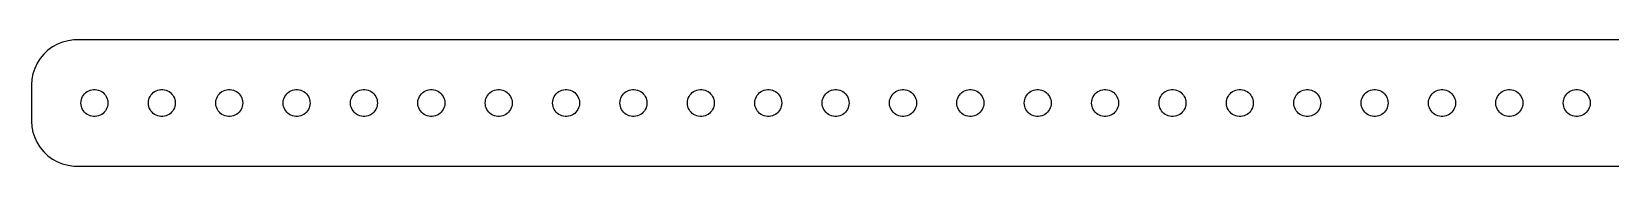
# Model space of a CAD drawing. Header units: metres. Extents: x -180 to 180, y 17 to 31.
# Drawn here: x -179.5 to -3.8, y 17 to 31 of the extents above; entities that cross this region are included whole.
import ezdxf

# ---------------------------------------------------------------- set-up
doc = ezdxf.new("R2010")
doc.units = ezdxf.units.M

msp = doc.modelspace()

# ---------------------------------------------------------------- linework, layer by layer
for p, q in [((-177.179, 30.2216), (-177.687, 29.8526)), ((-176.629, 30.5241), (-177.179, 30.2216)), ((-176.045, 30.7553), (-176.629, 30.5241)), ((-175.437, 30.9114), (-176.045, 30.7553)), ((-174.814, 30.9901), (-175.437, 30.9114)), ((174.814, 30.9901), (-174.814, 30.9901)), ((-178.882, 28.4088), (-179.149, 27.8406)), ((-178.545, 28.9389), (-178.882, 28.4088)), ((-178.145, 29.4227), (-178.545, 28.9389)), ((-177.687, 29.8526), (-178.145, 29.4227)), ((-179.461, 26.6267), (-179.5, 26)), ((-179.343, 27.2434), (-179.461, 26.6267)), ((-179.149, 27.8406), (-179.343, 27.2434)), ((-179.5, 26), (-179.5, 22)), ((-173.895, 24.5522), (-173.814, 24.7226)), ((-173.814, 24.7226), (-173.714, 24.8817)), ((-173.714, 24.8817), (-173.593, 25.0268)), ((-173.593, 25.0268), (-173.456, 25.1558)), ((-173.456, 25.1558), (-173.304, 25.2665)), ((-173.304, 25.2665), (-173.139, 25.3572)), ((-173.139, 25.3572), (-172.964, 25.4266)), ((-172.964, 25.4266), (-172.781, 25.4734)), ((-172.781, 25.4734), (-172.594, 25.497)), ((-172.594, 25.497), (-172.406, 25.497)), ((-172.406, 25.497), (-172.219, 25.4734)), ((-172.219, 25.4734), (-172.036, 25.4266)), ((-172.036, 25.4266), (-171.861, 25.3572)), ((-171.861, 25.3572), (-171.696, 25.2665)), ((-171.696, 25.2665), (-171.544, 25.1558)), ((-171.544, 25.1558), (-171.407, 25.0268)), ((-171.407, 25.0268), (-171.286, 24.8817)), ((-171.286, 24.8817), (-171.186, 24.7226)), ((-171.186, 24.7226), (-171.105, 24.5522)), ((-166.395, 24.5522), (-166.314, 24.7226)), ((-166.314, 24.7226), (-166.214, 24.8817)), ((-166.214, 24.8817), (-166.093, 25.0268)), ((-166.093, 25.0268), (-165.956, 25.1558)), ((-165.956, 25.1558), (-165.804, 25.2665)), ((-165.804, 25.2665), (-165.639, 25.3572)), ((-165.639, 25.3572), (-165.464, 25.4266)), ((-165.464, 25.4266), (-165.281, 25.4734)), ((-165.281, 25.4734), (-165.094, 25.497)), ((-165.094, 25.497), (-164.906, 25.497)), ((-164.906, 25.497), (-164.719, 25.4734)), ((-164.719, 25.4734), (-164.536, 25.4266)), ((-164.536, 25.4266), (-164.361, 25.3572)), ((-164.361, 25.3572), (-164.196, 25.2665)), ((-164.196, 25.2665), (-164.044, 25.1558)), ((-164.044, 25.1558), (-163.907, 25.0268)), ((-163.907, 25.0268), (-163.786, 24.8817)), ((-163.786, 24.8817), (-163.686, 24.7226)), ((-163.686, 24.7226), (-163.605, 24.5522)), ((-158.895, 24.5522), (-158.814, 24.7226)), ((-158.814, 24.7226), (-158.714, 24.8817)), ((-158.714, 24.8817), (-158.593, 25.0268)), ((-158.593, 25.0268), (-158.456, 25.1558)), ((-158.456, 25.1558), (-158.304, 25.2665)), ((-158.304, 25.2665), (-158.139, 25.3572)), ((-158.139, 25.3572), (-157.964, 25.4266)), ((-157.964, 25.4266), (-157.781, 25.4734)), ((-157.781, 25.4734), (-157.594, 25.497)), ((-157.594, 25.497), (-157.406, 25.497)), ((-157.406, 25.497), (-157.219, 25.4734)), ((-157.219, 25.4734), (-157.036, 25.4266)), ((-157.036, 25.4266), (-156.861, 25.3572)), ((-156.861, 25.3572), (-156.696, 25.2665)), ((-156.696, 25.2665), (-156.544, 25.1558)), ((-156.544, 25.1558), (-156.407, 25.0268)), ((-156.407, 25.0268), (-156.286, 24.8817)), ((-156.286, 24.8817), (-156.186, 24.7226)), ((-156.186, 24.7226), (-156.105, 24.5522)), ((-151.395, 24.5522), (-151.314, 24.7226)), ((-151.314, 24.7226), (-151.214, 24.8817)), ((-151.214, 24.8817), (-151.093, 25.0268)), ((-151.093, 25.0268), (-150.956, 25.1558)), ((-150.956, 25.1558), (-150.804, 25.2665)), ((-150.804, 25.2665), (-150.639, 25.3572)), ((-150.639, 25.3572), (-150.464, 25.4266)), ((-150.464, 25.4266), (-150.281, 25.4734)), ((-150.281, 25.4734), (-150.094, 25.497)), ((-150.094, 25.497), (-149.906, 25.497)), ((-149.906, 25.497), (-149.719, 25.4734)), ((-149.719, 25.4734), (-149.536, 25.4266)), ((-149.536, 25.4266), (-149.361, 25.3572)), ((-149.361, 25.3572), (-149.196, 25.2665)), ((-149.196, 25.2665), (-149.044, 25.1558)), ((-149.044, 25.1558), (-148.907, 25.0268)), ((-148.907, 25.0268), (-148.786, 24.8817)), ((-148.786, 24.8817), (-148.686, 24.7226)), ((-148.686, 24.7226), (-148.605, 24.5522)), ((-143.895, 24.5522), (-143.814, 24.7226)), ((-143.814, 24.7226), (-143.714, 24.8817)), ((-143.714, 24.8817), (-143.593, 25.0268)), ((-143.593, 25.0268), (-143.456, 25.1558)), ((-143.456, 25.1558), (-143.304, 25.2665)), ((-143.304, 25.2665), (-143.139, 25.3572)), ((-143.139, 25.3572), (-142.964, 25.4266)), ((-142.964, 25.4266), (-142.781, 25.4734)), ((-142.781, 25.4734), (-142.594, 25.497)), ((-142.594, 25.497), (-142.406, 25.497)), ((-142.406, 25.497), (-142.219, 25.4734)), ((-142.219, 25.4734), (-142.036, 25.4266)), ((-142.036, 25.4266), (-141.861, 25.3572)), ((-141.861, 25.3572), (-141.696, 25.2665)), ((-141.696, 25.2665), (-141.544, 25.1558)), ((-141.544, 25.1558), (-141.407, 25.0268)), ((-141.407, 25.0268), (-141.286, 24.8817)), ((-141.286, 24.8817), (-141.186, 24.7226)), ((-141.186, 24.7226), (-141.105, 24.5522)), ((-136.395, 24.5522), (-136.314, 24.7226)), ((-136.314, 24.7226), (-136.214, 24.8817)), ((-136.214, 24.8817), (-136.093, 25.0268)), ((-136.093, 25.0268), (-135.956, 25.1558)), ((-135.956, 25.1558), (-135.804, 25.2665)), ((-135.804, 25.2665), (-135.639, 25.3572)), ((-135.639, 25.3572), (-135.464, 25.4266)), ((-135.464, 25.4266), (-135.281, 25.4734)), ((-135.281, 25.4734), (-135.094, 25.497)), ((-135.094, 25.497), (-134.906, 25.497)), ((-134.906, 25.497), (-134.719, 25.4734)), ((-134.719, 25.4734), (-134.536, 25.4266)), ((-134.536, 25.4266), (-134.361, 25.3572)), ((-134.361, 25.3572), (-134.196, 25.2665)), ((-134.196, 25.2665), (-134.044, 25.1558)), ((-134.044, 25.1558), (-133.907, 25.0268)), ((-133.907, 25.0268), (-133.786, 24.8817)), ((-133.786, 24.8817), (-133.686, 24.7226)), ((-133.686, 24.7226), (-133.605, 24.5522)), ((-128.895, 24.5522), (-128.814, 24.7226)), ((-128.814, 24.7226), (-128.714, 24.8817)), ((-128.714, 24.8817), (-128.593, 25.0268)), ((-128.593, 25.0268), (-128.456, 25.1558)), ((-128.456, 25.1558), (-128.304, 25.2665)), ((-128.304, 25.2665), (-128.139, 25.3572)), ((-128.139, 25.3572), (-127.964, 25.4266)), ((-127.964, 25.4266), (-127.781, 25.4734)), ((-127.781, 25.4734), (-127.594, 25.497)), ((-127.594, 25.497), (-127.406, 25.497)), ((-127.406, 25.497), (-127.219, 25.4734)), ((-127.219, 25.4734), (-127.036, 25.4266)), ((-127.036, 25.4266), (-126.861, 25.3572)), ((-126.861, 25.3572), (-126.696, 25.2665)), ((-126.696, 25.2665), (-126.544, 25.1558)), ((-126.544, 25.1558), (-126.407, 25.0268)), ((-126.407, 25.0268), (-126.286, 24.8817)), ((-126.286, 24.8817), (-126.186, 24.7226)), ((-126.186, 24.7226), (-126.105, 24.5522)), ((-121.395, 24.5522), (-121.314, 24.7226)), ((-121.314, 24.7226), (-121.214, 24.8817)), ((-121.214, 24.8817), (-121.093, 25.0268)), ((-121.093, 25.0268), (-120.956, 25.1558)), ((-120.956, 25.1558), (-120.804, 25.2665)), ((-120.804, 25.2665), (-120.639, 25.3572)), ((-120.639, 25.3572), (-120.464, 25.4266)), ((-120.464, 25.4266), (-120.281, 25.4734)), ((-120.281, 25.4734), (-120.094, 25.497)), ((-120.094, 25.497), (-119.906, 25.497)), ((-119.906, 25.497), (-119.719, 25.4734)), ((-119.719, 25.4734), (-119.536, 25.4266)), ((-119.536, 25.4266), (-119.361, 25.3572)), ((-119.361, 25.3572), (-119.196, 25.2665)), ((-119.196, 25.2665), (-119.044, 25.1558)), ((-119.044, 25.1558), (-118.907, 25.0268)), ((-118.907, 25.0268), (-118.786, 24.8817)), ((-118.786, 24.8817), (-118.686, 24.7226)), ((-118.686, 24.7226), (-118.605, 24.5522)), ((-113.895, 24.5522), (-113.814, 24.7226)), ((-113.814, 24.7226), (-113.714, 24.8817)), ((-113.714, 24.8817), (-113.593, 25.0268)), ((-113.593, 25.0268), (-113.456, 25.1558)), ((-113.456, 25.1558), (-113.304, 25.2665)), ((-113.304, 25.2665), (-113.139, 25.3572)), ((-113.139, 25.3572), (-112.964, 25.4266)), ((-112.964, 25.4266), (-112.781, 25.4734)), ((-112.781, 25.4734), (-112.594, 25.497)), ((-112.594, 25.497), (-112.406, 25.497)), ((-112.406, 25.497), (-112.219, 25.4734)), ((-112.219, 25.4734), (-112.036, 25.4266)), ((-112.036, 25.4266), (-111.861, 25.3572)), ((-111.861, 25.3572), (-111.696, 25.2665)), ((-111.696, 25.2665), (-111.544, 25.1558)), ((-111.544, 25.1558), (-111.407, 25.0268)), ((-111.407, 25.0268), (-111.286, 24.8817)), ((-111.286, 24.8817), (-111.186, 24.7226)), ((-111.186, 24.7226), (-111.105, 24.5522)), ((-106.395, 24.5522), (-106.314, 24.7226)), ((-106.314, 24.7226), (-106.214, 24.8817)), ((-106.214, 24.8817), (-106.093, 25.0268)), ((-106.093, 25.0268), (-105.956, 25.1558)), ((-105.956, 25.1558), (-105.804, 25.2665)), ((-105.804, 25.2665), (-105.639, 25.3572)), ((-105.639, 25.3572), (-105.464, 25.4266)), ((-105.464, 25.4266), (-105.281, 25.4734)), ((-105.281, 25.4734), (-105.094, 25.497)), ((-105.094, 25.497), (-104.906, 25.497)), ((-104.906, 25.497), (-104.719, 25.4734)), ((-104.719, 25.4734), (-104.536, 25.4266)), ((-104.536, 25.4266), (-104.361, 25.3572)), ((-104.361, 25.3572), (-104.196, 25.2665)), ((-104.196, 25.2665), (-104.044, 25.1558)), ((-104.044, 25.1558), (-103.907, 25.0268)), ((-103.907, 25.0268), (-103.786, 24.8817)), ((-103.786, 24.8817), (-103.686, 24.7226)), ((-103.686, 24.7226), (-103.605, 24.5522)), ((-98.8947, 24.5522), (-98.8145, 24.7226)), ((-98.8145, 24.7226), (-98.7135, 24.8817)), ((-98.7135, 24.8817), (-98.5934, 25.0268)), ((-98.5934, 25.0268), (-98.4561, 25.1558)), ((-98.4561, 25.1558), (-98.3037, 25.2665)), ((-98.3037, 25.2665), (-98.1387, 25.3572)), ((-98.1387, 25.3572), (-97.9635, 25.4266)), ((-97.9635, 25.4266), (-97.7811, 25.4734)), ((-97.7811, 25.4734), (-97.5942, 25.497)), ((-97.5942, 25.497), (-97.4058, 25.497)), ((-97.4058, 25.497), (-97.2189, 25.4734)), ((-97.2189, 25.4734), (-97.0365, 25.4266)), ((-97.0365, 25.4266), (-96.8613, 25.3572)), ((-96.8613, 25.3572), (-96.6963, 25.2665)), ((-96.6963, 25.2665), (-96.5439, 25.1558)), ((-96.5439, 25.1558), (-96.4065, 25.0268)), ((-96.4065, 25.0268), (-96.2865, 24.8817)), ((-96.2865, 24.8817), (-96.1855, 24.7226)), ((-96.1855, 24.7226), (-96.1053, 24.5522)), ((-91.3947, 24.5522), (-91.3145, 24.7226)), ((-91.3145, 24.7226), (-91.2135, 24.8817)), ((-91.2135, 24.8817), (-91.0934, 25.0268)), ((-91.0934, 25.0268), (-90.9561, 25.1558)), ((-90.9561, 25.1558), (-90.8037, 25.2665)), ((-90.8037, 25.2665), (-90.6387, 25.3572)), ((-90.6387, 25.3572), (-90.4635, 25.4266)), ((-90.4635, 25.4266), (-90.2811, 25.4734)), ((-90.2811, 25.4734), (-90.0942, 25.497)), ((-90.0942, 25.497), (-89.9058, 25.497)), ((-89.9058, 25.497), (-89.7189, 25.4734)), ((-89.7189, 25.4734), (-89.5365, 25.4266)), ((-89.5365, 25.4266), (-89.3613, 25.3572)), ((-89.3613, 25.3572), (-89.1963, 25.2665)), ((-89.1963, 25.2665), (-89.0439, 25.1558)), ((-89.0439, 25.1558), (-88.9065, 25.0268)), ((-88.9065, 25.0268), (-88.7865, 24.8817)), ((-88.7865, 24.8817), (-88.6855, 24.7226)), ((-88.6855, 24.7226), (-88.6053, 24.5522)), ((-83.8947, 24.5522), (-83.8145, 24.7226)), ((-83.8145, 24.7226), (-83.7135, 24.8817)), ((-83.7135, 24.8817), (-83.5934, 25.0268)), ((-83.5934, 25.0268), (-83.4561, 25.1558)), ((-83.4561, 25.1558), (-83.3037, 25.2665)), ((-83.3037, 25.2665), (-83.1387, 25.3572)), ((-83.1387, 25.3572), (-82.9635, 25.4266)), ((-82.9635, 25.4266), (-82.7811, 25.4734)), ((-82.7811, 25.4734), (-82.5942, 25.497)), ((-82.5942, 25.497), (-82.4058, 25.497)), ((-82.4058, 25.497), (-82.2189, 25.4734)), ((-82.2189, 25.4734), (-82.0365, 25.4266)), ((-82.0365, 25.4266), (-81.8613, 25.3572)), ((-81.8613, 25.3572), (-81.6963, 25.2665)), ((-81.6963, 25.2665), (-81.5439, 25.1558)), ((-81.5439, 25.1558), (-81.4065, 25.0268)), ((-81.4065, 25.0268), (-81.2865, 24.8817)), ((-81.2865, 24.8817), (-81.1855, 24.7226)), ((-81.1855, 24.7226), (-81.1053, 24.5522)), ((-76.3947, 24.5522), (-76.3145, 24.7226)), ((-76.3145, 24.7226), (-76.2135, 24.8817)), ((-76.2135, 24.8817), (-76.0934, 25.0268)), ((-76.0934, 25.0268), (-75.9561, 25.1558)), ((-75.9561, 25.1558), (-75.8037, 25.2665)), ((-75.8037, 25.2665), (-75.6387, 25.3572)), ((-75.6387, 25.3572), (-75.4635, 25.4266)), ((-75.4635, 25.4266), (-75.2811, 25.4734)), ((-75.2811, 25.4734), (-75.0942, 25.497)), ((-75.0942, 25.497), (-74.9058, 25.497)), ((-74.9058, 25.497), (-74.7189, 25.4734)), ((-74.7189, 25.4734), (-74.5365, 25.4266)), ((-74.5365, 25.4266), (-74.3613, 25.3572)), ((-74.3613, 25.3572), (-74.1963, 25.2665)), ((-74.1963, 25.2665), (-74.0439, 25.1558)), ((-74.0439, 25.1558), (-73.9065, 25.0268)), ((-73.9065, 25.0268), (-73.7865, 24.8817)), ((-73.7865, 24.8817), (-73.6855, 24.7226)), ((-73.6855, 24.7226), (-73.6053, 24.5522)), ((-68.8947, 24.5522), (-68.8145, 24.7226)), ((-68.8145, 24.7226), (-68.7135, 24.8817)), ((-68.7135, 24.8817), (-68.5934, 25.0268)), ((-68.5934, 25.0268), (-68.4561, 25.1558)), ((-68.4561, 25.1558), (-68.3037, 25.2665)), ((-68.3037, 25.2665), (-68.1387, 25.3572)), ((-68.1387, 25.3572), (-67.9635, 25.4266)), ((-67.9635, 25.4266), (-67.7811, 25.4734)), ((-67.7811, 25.4734), (-67.5942, 25.497)), ((-67.5942, 25.497), (-67.4058, 25.497)), ((-67.4058, 25.497), (-67.2189, 25.4734)), ((-67.2189, 25.4734), (-67.0365, 25.4266)), ((-67.0365, 25.4266), (-66.8613, 25.3572)), ((-66.8613, 25.3572), (-66.6963, 25.2665)), ((-66.6963, 25.2665), (-66.5439, 25.1558)), ((-66.5439, 25.1558), (-66.4065, 25.0268)), ((-66.4065, 25.0268), (-66.2865, 24.8817)), ((-66.2865, 24.8817), (-66.1855, 24.7226)), ((-66.1855, 24.7226), (-66.1053, 24.5522)), ((-61.3947, 24.5522), (-61.3145, 24.7226)), ((-61.3145, 24.7226), (-61.2135, 24.8817)), ((-61.2135, 24.8817), (-61.0934, 25.0268)), ((-61.0934, 25.0268), (-60.9561, 25.1558)), ((-60.9561, 25.1558), (-60.8037, 25.2665)), ((-60.8037, 25.2665), (-60.6387, 25.3572)), ((-60.6387, 25.3572), (-60.4635, 25.4266)), ((-60.4635, 25.4266), (-60.2811, 25.4734)), ((-60.2811, 25.4734), (-60.0942, 25.497)), ((-60.0942, 25.497), (-59.9058, 25.497)), ((-59.9058, 25.497), (-59.7189, 25.4734)), ((-59.7189, 25.4734), (-59.5365, 25.4266)), ((-59.5365, 25.4266), (-59.3613, 25.3572)), ((-59.3613, 25.3572), (-59.1963, 25.2665)), ((-59.1963, 25.2665), (-59.0439, 25.1558)), ((-59.0439, 25.1558), (-58.9065, 25.0268)), ((-58.9065, 25.0268), (-58.7865, 24.8817)), ((-58.7865, 24.8817), (-58.6855, 24.7226)), ((-58.6855, 24.7226), (-58.6053, 24.5522)), ((-53.8947, 24.5522), (-53.8145, 24.7226)), ((-53.8145, 24.7226), (-53.7135, 24.8817)), ((-53.7135, 24.8817), (-53.5934, 25.0268)), ((-53.5934, 25.0268), (-53.4561, 25.1558)), ((-53.4561, 25.1558), (-53.3037, 25.2665)), ((-53.3037, 25.2665), (-53.1387, 25.3572)), ((-53.1387, 25.3572), (-52.9635, 25.4266)), ((-52.9635, 25.4266), (-52.7811, 25.4734)), ((-52.7811, 25.4734), (-52.5942, 25.497)), ((-52.5942, 25.497), (-52.4058, 25.497)), ((-52.4058, 25.497), (-52.2189, 25.4734)), ((-52.2189, 25.4734), (-52.0365, 25.4266)), ((-52.0365, 25.4266), (-51.8613, 25.3572)), ((-51.8613, 25.3572), (-51.6963, 25.2665)), ((-51.6963, 25.2665), (-51.5439, 25.1558)), ((-51.5439, 25.1558), (-51.4065, 25.0268)), ((-51.4065, 25.0268), (-51.2865, 24.8817)), ((-51.2865, 24.8817), (-51.1855, 24.7226)), ((-51.1855, 24.7226), (-51.1053, 24.5522)), ((-46.3947, 24.5522), (-46.3145, 24.7226)), ((-46.3145, 24.7226), (-46.2135, 24.8817)), ((-46.2135, 24.8817), (-46.0934, 25.0268)), ((-46.0934, 25.0268), (-45.9561, 25.1558)), ((-45.9561, 25.1558), (-45.8037, 25.2665)), ((-45.8037, 25.2665), (-45.6387, 25.3572)), ((-45.6387, 25.3572), (-45.4635, 25.4266)), ((-45.4635, 25.4266), (-45.2811, 25.4734)), ((-45.2811, 25.4734), (-45.0942, 25.497)), ((-45.0942, 25.497), (-44.9058, 25.497)), ((-44.9058, 25.497), (-44.7189, 25.4734)), ((-44.7189, 25.4734), (-44.5365, 25.4266)), ((-44.5365, 25.4266), (-44.3613, 25.3572)), ((-44.3613, 25.3572), (-44.1963, 25.2665)), ((-44.1963, 25.2665), (-44.0439, 25.1558)), ((-44.0439, 25.1558), (-43.9065, 25.0268)), ((-43.9065, 25.0268), (-43.7865, 24.8817)), ((-43.7865, 24.8817), (-43.6855, 24.7226)), ((-43.6855, 24.7226), (-43.6053, 24.5522)), ((-38.8947, 24.5522), (-38.8145, 24.7226)), ((-38.8145, 24.7226), (-38.7135, 24.8817)), ((-38.7135, 24.8817), (-38.5934, 25.0268)), ((-38.5934, 25.0268), (-38.4561, 25.1558)), ((-38.4561, 25.1558), (-38.3037, 25.2665)), ((-38.3037, 25.2665), (-38.1387, 25.3572)), ((-38.1387, 25.3572), (-37.9635, 25.4266)), ((-37.9635, 25.4266), (-37.7811, 25.4734)), ((-37.7811, 25.4734), (-37.5942, 25.497)), ((-37.5942, 25.497), (-37.4058, 25.497)), ((-37.4058, 25.497), (-37.2189, 25.4734)), ((-37.2189, 25.4734), (-37.0365, 25.4266)), ((-37.0365, 25.4266), (-36.8613, 25.3572)), ((-36.8613, 25.3572), (-36.6963, 25.2665)), ((-36.6963, 25.2665), (-36.5439, 25.1558)), ((-36.5439, 25.1558), (-36.4065, 25.0268)), ((-36.4065, 25.0268), (-36.2865, 24.8817)), ((-36.2865, 24.8817), (-36.1855, 24.7226)), ((-36.1855, 24.7226), (-36.1053, 24.5522)), ((-31.3947, 24.5522), (-31.3145, 24.7226)), ((-31.3145, 24.7226), (-31.2135, 24.8817)), ((-31.2135, 24.8817), (-31.0934, 25.0268)), ((-31.0934, 25.0268), (-30.9561, 25.1558)), ((-30.9561, 25.1558), (-30.8037, 25.2665)), ((-30.8037, 25.2665), (-30.6387, 25.3572)), ((-30.6387, 25.3572), (-30.4635, 25.4266)), ((-30.4635, 25.4266), (-30.2811, 25.4734)), ((-30.2811, 25.4734), (-30.0942, 25.497)), ((-30.0942, 25.497), (-29.9058, 25.497)), ((-29.9058, 25.497), (-29.7189, 25.4734)), ((-29.7189, 25.4734), (-29.5365, 25.4266)), ((-29.5365, 25.4266), (-29.3613, 25.3572)), ((-29.3613, 25.3572), (-29.1963, 25.2665)), ((-29.1963, 25.2665), (-29.0439, 25.1558)), ((-29.0439, 25.1558), (-28.9065, 25.0268)), ((-28.9065, 25.0268), (-28.7865, 24.8817)), ((-28.7865, 24.8817), (-28.6855, 24.7226)), ((-28.6855, 24.7226), (-28.6053, 24.5522)), ((-23.8947, 24.5522), (-23.8145, 24.7226)), ((-23.8145, 24.7226), (-23.7135, 24.8817)), ((-23.7135, 24.8817), (-23.5934, 25.0268)), ((-23.5934, 25.0268), (-23.4561, 25.1558)), ((-23.4561, 25.1558), (-23.3037, 25.2665)), ((-23.3037, 25.2665), (-23.1387, 25.3572)), ((-23.1387, 25.3572), (-22.9635, 25.4266)), ((-22.9635, 25.4266), (-22.7811, 25.4734)), ((-22.7811, 25.4734), (-22.5942, 25.497)), ((-22.5942, 25.497), (-22.4058, 25.497)), ((-22.4058, 25.497), (-22.2189, 25.4734)), ((-22.2189, 25.4734), (-22.0365, 25.4266)), ((-22.0365, 25.4266), (-21.8613, 25.3572)), ((-21.8613, 25.3572), (-21.6963, 25.2665)), ((-21.6963, 25.2665), (-21.5439, 25.1558)), ((-21.5439, 25.1558), (-21.4065, 25.0268)), ((-21.4065, 25.0268), (-21.2865, 24.8817)), ((-21.2865, 24.8817), (-21.1855, 24.7226)), ((-21.1855, 24.7226), (-21.1053, 24.5522)), ((-16.3947, 24.5522), (-16.3145, 24.7226)), ((-16.3145, 24.7226), (-16.2135, 24.8817)), ((-16.2135, 24.8817), (-16.0934, 25.0268)), ((-16.0934, 25.0268), (-15.9561, 25.1558)), ((-15.9561, 25.1558), (-15.8037, 25.2665)), ((-15.8037, 25.2665), (-15.6387, 25.3572)), ((-15.6387, 25.3572), (-15.4635, 25.4266)), ((-15.4635, 25.4266), (-15.2811, 25.4734)), ((-15.2811, 25.4734), (-15.0942, 25.497)), ((-15.0942, 25.497), (-14.9058, 25.497)), ((-14.9058, 25.497), (-14.7189, 25.4734)), ((-14.7189, 25.4734), (-14.5365, 25.4266)), ((-14.5365, 25.4266), (-14.3613, 25.3572)), ((-14.3613, 25.3572), (-14.1963, 25.2665)), ((-14.1963, 25.2665), (-14.0439, 25.1558)), ((-14.0439, 25.1558), (-13.9065, 25.0268)), ((-13.9065, 25.0268), (-13.7865, 24.8817)), ((-13.7865, 24.8817), (-13.6855, 24.7226)), ((-13.6855, 24.7226), (-13.6053, 24.5522)), ((-8.89465, 24.5522), (-8.81445, 24.7226)), ((-8.81445, 24.7226), (-8.71352, 24.8817)), ((-8.71352, 24.8817), (-8.59344, 25.0268)), ((-8.59344, 25.0268), (-8.45613, 25.1558)), ((-8.45613, 25.1558), (-8.30373, 25.2665)), ((-8.30373, 25.2665), (-8.13866, 25.3572)), ((-8.13866, 25.3572), (-7.96352, 25.4266)), ((-7.96352, 25.4266), (-7.78107, 25.4734)), ((-7.78107, 25.4734), (-7.59418, 25.497)), ((-7.59418, 25.497), (-7.40581, 25.497)), ((-7.40581, 25.497), (-7.21892, 25.4734)), ((-7.21892, 25.4734), (-7.03647, 25.4266)), ((-7.03647, 25.4266), (-6.86133, 25.3572)), ((-6.86133, 25.3572), (-6.69626, 25.2665)), ((-6.69626, 25.2665), (-6.54385, 25.1558)), ((-6.54385, 25.1558), (-6.40654, 25.0268)), ((-6.40654, 25.0268), (-6.28647, 24.8817)), ((-6.28647, 24.8817), (-6.18553, 24.7226)), ((-6.18553, 24.7226), (-6.10533, 24.5522)), ((-174, 24), (-173.988, 24.188)), ((-173.988, 23.812), (-174, 24)), ((-173.988, 24.188), (-173.953, 24.373)), ((-173.953, 23.627), (-173.988, 23.812)), ((-173.953, 24.373), (-173.895, 24.5522)), ((-173.895, 23.4478), (-173.953, 23.627)), ((-173.814, 23.2774), (-173.895, 23.4478)), ((-173.714, 23.1183), (-173.814, 23.2774)), ((-173.593, 22.9732), (-173.714, 23.1183)), ((-173.456, 22.8442), (-173.593, 22.9732)), ((-171.407, 22.9732), (-171.544, 22.8442)), ((-171.286, 23.1183), (-171.407, 22.9732)), ((-171.186, 23.2774), (-171.286, 23.1183)), ((-171.105, 23.4478), (-171.186, 23.2774)), ((-171.105, 24.5522), (-171.047, 24.373)), ((-171.047, 23.627), (-171.105, 23.4478)), ((-171.047, 24.373), (-171.012, 24.188)), ((-171.012, 23.812), (-171.047, 23.627)), ((-171.012, 24.188), (-171, 24)), ((-171, 24), (-171.012, 23.812)), ((-166.5, 24), (-166.488, 24.188)), ((-166.488, 23.812), (-166.5, 24)), ((-166.488, 24.188), (-166.453, 24.373)), ((-166.453, 23.627), (-166.488, 23.812)), ((-166.453, 24.373), (-166.395, 24.5522)), ((-166.395, 23.4478), (-166.453, 23.627)), ((-166.314, 23.2774), (-166.395, 23.4478)), ((-166.214, 23.1183), (-166.314, 23.2774)), ((-166.093, 22.9732), (-166.214, 23.1183)), ((-165.956, 22.8442), (-166.093, 22.9732)), ((-163.907, 22.9732), (-164.044, 22.8442)), ((-163.786, 23.1183), (-163.907, 22.9732)), ((-163.686, 23.2774), (-163.786, 23.1183)), ((-163.605, 23.4478), (-163.686, 23.2774)), ((-163.605, 24.5522), (-163.547, 24.373)), ((-163.547, 23.627), (-163.605, 23.4478)), ((-163.547, 24.373), (-163.512, 24.188)), ((-163.512, 23.812), (-163.547, 23.627)), ((-163.512, 24.188), (-163.5, 24)), ((-163.5, 24), (-163.512, 23.812)), ((-159, 24), (-158.988, 24.188)), ((-158.988, 23.812), (-159, 24)), ((-158.988, 24.188), (-158.953, 24.373)), ((-158.953, 23.627), (-158.988, 23.812)), ((-158.953, 24.373), (-158.895, 24.5522)), ((-158.895, 23.4478), (-158.953, 23.627)), ((-158.814, 23.2774), (-158.895, 23.4478)), ((-158.714, 23.1183), (-158.814, 23.2774)), ((-158.593, 22.9732), (-158.714, 23.1183)), ((-158.456, 22.8442), (-158.593, 22.9732)), ((-156.407, 22.9732), (-156.544, 22.8442)), ((-156.286, 23.1183), (-156.407, 22.9732)), ((-156.186, 23.2774), (-156.286, 23.1183)), ((-156.105, 23.4478), (-156.186, 23.2774)), ((-156.105, 24.5522), (-156.047, 24.373)), ((-156.047, 23.627), (-156.105, 23.4478)), ((-156.047, 24.373), (-156.012, 24.188)), ((-156.012, 23.812), (-156.047, 23.627)), ((-156.012, 24.188), (-156, 24)), ((-156, 24), (-156.012, 23.812)), ((-151.5, 24), (-151.488, 24.188)), ((-151.488, 23.812), (-151.5, 24)), ((-151.488, 24.188), (-151.453, 24.373)), ((-151.453, 23.627), (-151.488, 23.812)), ((-151.453, 24.373), (-151.395, 24.5522)), ((-151.395, 23.4478), (-151.453, 23.627)), ((-151.314, 23.2774), (-151.395, 23.4478)), ((-151.214, 23.1183), (-151.314, 23.2774)), ((-151.093, 22.9732), (-151.214, 23.1183)), ((-150.956, 22.8442), (-151.093, 22.9732)), ((-148.907, 22.9732), (-149.044, 22.8442)), ((-148.786, 23.1183), (-148.907, 22.9732)), ((-148.686, 23.2774), (-148.786, 23.1183)), ((-148.605, 23.4478), (-148.686, 23.2774)), ((-148.605, 24.5522), (-148.547, 24.373)), ((-148.547, 23.627), (-148.605, 23.4478)), ((-148.547, 24.373), (-148.512, 24.188)), ((-148.512, 23.812), (-148.547, 23.627)), ((-148.512, 24.188), (-148.5, 24)), ((-148.5, 24), (-148.512, 23.812)), ((-144, 24), (-143.988, 24.188)), ((-143.988, 23.812), (-144, 24)), ((-143.988, 24.188), (-143.953, 24.373)), ((-143.953, 23.627), (-143.988, 23.812)), ((-143.953, 24.373), (-143.895, 24.5522)), ((-143.895, 23.4478), (-143.953, 23.627)), ((-143.814, 23.2774), (-143.895, 23.4478)), ((-143.714, 23.1183), (-143.814, 23.2774)), ((-143.593, 22.9732), (-143.714, 23.1183)), ((-143.456, 22.8442), (-143.593, 22.9732)), ((-141.407, 22.9732), (-141.544, 22.8442)), ((-141.286, 23.1183), (-141.407, 22.9732)), ((-141.186, 23.2774), (-141.286, 23.1183)), ((-141.105, 23.4478), (-141.186, 23.2774)), ((-141.105, 24.5522), (-141.047, 24.373)), ((-141.047, 23.627), (-141.105, 23.4478)), ((-141.047, 24.373), (-141.012, 24.188)), ((-141.012, 23.812), (-141.047, 23.627)), ((-141.012, 24.188), (-141, 24)), ((-141, 24), (-141.012, 23.812)), ((-136.5, 24), (-136.488, 24.188)), ((-136.488, 23.812), (-136.5, 24)), ((-136.488, 24.188), (-136.453, 24.373)), ((-136.453, 23.627), (-136.488, 23.812)), ((-136.453, 24.373), (-136.395, 24.5522)), ((-136.395, 23.4478), (-136.453, 23.627)), ((-136.314, 23.2774), (-136.395, 23.4478)), ((-136.214, 23.1183), (-136.314, 23.2774)), ((-136.093, 22.9732), (-136.214, 23.1183)), ((-135.956, 22.8442), (-136.093, 22.9732)), ((-133.907, 22.9732), (-134.044, 22.8442)), ((-133.786, 23.1183), (-133.907, 22.9732)), ((-133.686, 23.2774), (-133.786, 23.1183)), ((-133.605, 23.4478), (-133.686, 23.2774)), ((-133.605, 24.5522), (-133.547, 24.373)), ((-133.547, 23.627), (-133.605, 23.4478)), ((-133.547, 24.373), (-133.512, 24.188)), ((-133.512, 23.812), (-133.547, 23.627)), ((-133.512, 24.188), (-133.5, 24)), ((-133.5, 24), (-133.512, 23.812)), ((-129, 24), (-128.988, 24.188)), ((-128.988, 23.812), (-129, 24)), ((-128.988, 24.188), (-128.953, 24.373)), ((-128.953, 23.627), (-128.988, 23.812)), ((-128.953, 24.373), (-128.895, 24.5522)), ((-128.895, 23.4478), (-128.953, 23.627)), ((-128.814, 23.2774), (-128.895, 23.4478)), ((-128.714, 23.1183), (-128.814, 23.2774)), ((-128.593, 22.9732), (-128.714, 23.1183)), ((-128.456, 22.8442), (-128.593, 22.9732)), ((-126.407, 22.9732), (-126.544, 22.8442)), ((-126.286, 23.1183), (-126.407, 22.9732)), ((-126.186, 23.2774), (-126.286, 23.1183)), ((-126.105, 23.4478), (-126.186, 23.2774)), ((-126.105, 24.5522), (-126.047, 24.373)), ((-126.047, 23.627), (-126.105, 23.4478)), ((-126.047, 24.373), (-126.012, 24.188)), ((-126.012, 23.812), (-126.047, 23.627)), ((-126.012, 24.188), (-126, 24)), ((-126, 24), (-126.012, 23.812)), ((-121.5, 24), (-121.488, 24.188)), ((-121.488, 23.812), (-121.5, 24)), ((-121.488, 24.188), (-121.453, 24.373)), ((-121.453, 23.627), (-121.488, 23.812)), ((-121.453, 24.373), (-121.395, 24.5522)), ((-121.395, 23.4478), (-121.453, 23.627)), ((-121.314, 23.2774), (-121.395, 23.4478)), ((-121.214, 23.1183), (-121.314, 23.2774)), ((-121.093, 22.9732), (-121.214, 23.1183)), ((-120.956, 22.8442), (-121.093, 22.9732)), ((-118.907, 22.9732), (-119.044, 22.8442)), ((-118.786, 23.1183), (-118.907, 22.9732)), ((-118.686, 23.2774), (-118.786, 23.1183)), ((-118.605, 23.4478), (-118.686, 23.2774)), ((-118.605, 24.5522), (-118.547, 24.373)), ((-118.547, 23.627), (-118.605, 23.4478)), ((-118.547, 24.373), (-118.512, 24.188)), ((-118.512, 23.812), (-118.547, 23.627)), ((-118.512, 24.188), (-118.5, 24)), ((-118.5, 24), (-118.512, 23.812)), ((-114, 24), (-113.988, 24.188)), ((-113.988, 23.812), (-114, 24)), ((-113.988, 24.188), (-113.953, 24.373)), ((-113.953, 23.627), (-113.988, 23.812)), ((-113.953, 24.373), (-113.895, 24.5522)), ((-113.895, 23.4478), (-113.953, 23.627)), ((-113.814, 23.2774), (-113.895, 23.4478)), ((-113.714, 23.1183), (-113.814, 23.2774)), ((-113.593, 22.9732), (-113.714, 23.1183)), ((-113.456, 22.8442), (-113.593, 22.9732)), ((-111.407, 22.9732), (-111.544, 22.8442)), ((-111.286, 23.1183), (-111.407, 22.9732)), ((-111.186, 23.2774), (-111.286, 23.1183)), ((-111.105, 23.4478), (-111.186, 23.2774)), ((-111.105, 24.5522), (-111.047, 24.373)), ((-111.047, 23.627), (-111.105, 23.4478)), ((-111.047, 24.373), (-111.012, 24.188)), ((-111.012, 23.812), (-111.047, 23.627)), ((-111.012, 24.188), (-111, 24)), ((-111, 24), (-111.012, 23.812)), ((-106.5, 24), (-106.488, 24.188)), ((-106.488, 23.812), (-106.5, 24)), ((-106.488, 24.188), (-106.453, 24.373)), ((-106.453, 23.627), (-106.488, 23.812)), ((-106.453, 24.373), (-106.395, 24.5522)), ((-106.395, 23.4478), (-106.453, 23.627)), ((-106.314, 23.2774), (-106.395, 23.4478)), ((-106.214, 23.1183), (-106.314, 23.2774)), ((-106.093, 22.9732), (-106.214, 23.1183)), ((-105.956, 22.8442), (-106.093, 22.9732)), ((-103.907, 22.9732), (-104.044, 22.8442)), ((-103.786, 23.1183), (-103.907, 22.9732)), ((-103.686, 23.2774), (-103.786, 23.1183)), ((-103.605, 23.4478), (-103.686, 23.2774)), ((-103.605, 24.5522), (-103.547, 24.373)), ((-103.547, 23.627), (-103.605, 23.4478)), ((-103.547, 24.373), (-103.512, 24.188)), ((-103.512, 23.812), (-103.547, 23.627)), ((-103.512, 24.188), (-103.5, 24)), ((-103.5, 24), (-103.512, 23.812)), ((-99, 24), (-98.9882, 24.188)), ((-98.9882, 23.812), (-99, 24)), ((-98.9882, 24.188), (-98.9529, 24.373)), ((-98.9529, 23.627), (-98.9882, 23.812)), ((-98.9529, 24.373), (-98.8947, 24.5522)), ((-98.8947, 23.4478), (-98.9529, 23.627)), ((-98.8145, 23.2774), (-98.8947, 23.4478)), ((-98.7135, 23.1183), (-98.8145, 23.2774)), ((-98.5934, 22.9732), (-98.7135, 23.1183)), ((-98.4561, 22.8442), (-98.5934, 22.9732)), ((-96.4065, 22.9732), (-96.5439, 22.8442)), ((-96.2865, 23.1183), (-96.4065, 22.9732)), ((-96.1855, 23.2774), (-96.2865, 23.1183)), ((-96.1053, 23.4478), (-96.1855, 23.2774)), ((-96.1053, 24.5522), (-96.0471, 24.373)), ((-96.0471, 23.627), (-96.1053, 23.4478)), ((-96.0471, 24.373), (-96.0118, 24.188)), ((-96.0118, 23.812), (-96.0471, 23.627)), ((-96.0118, 24.188), (-96, 24)), ((-96, 24), (-96.0118, 23.812)), ((-91.5, 24), (-91.4882, 24.188)), ((-91.4882, 23.812), (-91.5, 24)), ((-91.4882, 24.188), (-91.4529, 24.373)), ((-91.4529, 23.627), (-91.4882, 23.812)), ((-91.4529, 24.373), (-91.3947, 24.5522)), ((-91.3947, 23.4478), (-91.4529, 23.627)), ((-91.3145, 23.2774), (-91.3947, 23.4478)), ((-91.2135, 23.1183), (-91.3145, 23.2774)), ((-91.0934, 22.9732), (-91.2135, 23.1183)), ((-90.9561, 22.8442), (-91.0934, 22.9732)), ((-88.9065, 22.9732), (-89.0439, 22.8442)), ((-88.7865, 23.1183), (-88.9065, 22.9732)), ((-88.6855, 23.2774), (-88.7865, 23.1183)), ((-88.6053, 23.4478), (-88.6855, 23.2774)), ((-88.6053, 24.5522), (-88.5471, 24.373)), ((-88.5471, 23.627), (-88.6053, 23.4478)), ((-88.5471, 24.373), (-88.5118, 24.188)), ((-88.5118, 23.812), (-88.5471, 23.627)), ((-88.5118, 24.188), (-88.5, 24)), ((-88.5, 24), (-88.5118, 23.812)), ((-84, 24), (-83.9882, 24.188)), ((-83.9882, 23.812), (-84, 24)), ((-83.9882, 24.188), (-83.9529, 24.373)), ((-83.9529, 23.627), (-83.9882, 23.812)), ((-83.9529, 24.373), (-83.8947, 24.5522)), ((-83.8947, 23.4478), (-83.9529, 23.627)), ((-83.8145, 23.2774), (-83.8947, 23.4478)), ((-83.7135, 23.1183), (-83.8145, 23.2774)), ((-83.5934, 22.9732), (-83.7135, 23.1183)), ((-83.4561, 22.8442), (-83.5934, 22.9732)), ((-81.4065, 22.9732), (-81.5439, 22.8442)), ((-81.2865, 23.1183), (-81.4065, 22.9732)), ((-81.1855, 23.2774), (-81.2865, 23.1183)), ((-81.1053, 23.4478), (-81.1855, 23.2774)), ((-81.1053, 24.5522), (-81.0471, 24.373)), ((-81.0471, 23.627), (-81.1053, 23.4478)), ((-81.0471, 24.373), (-81.0118, 24.188)), ((-81.0118, 23.812), (-81.0471, 23.627)), ((-81.0118, 24.188), (-81, 24)), ((-81, 24), (-81.0118, 23.812)), ((-76.5, 24), (-76.4882, 24.188)), ((-76.4882, 23.812), (-76.5, 24)), ((-76.4882, 24.188), (-76.4529, 24.373)), ((-76.4529, 23.627), (-76.4882, 23.812)), ((-76.4529, 24.373), (-76.3947, 24.5522)), ((-76.3947, 23.4478), (-76.4529, 23.627)), ((-76.3145, 23.2774), (-76.3947, 23.4478)), ((-76.2135, 23.1183), (-76.3145, 23.2774)), ((-76.0934, 22.9732), (-76.2135, 23.1183)), ((-75.9561, 22.8442), (-76.0934, 22.9732)), ((-73.9065, 22.9732), (-74.0439, 22.8442)), ((-73.7865, 23.1183), (-73.9065, 22.9732)), ((-73.6855, 23.2774), (-73.7865, 23.1183)), ((-73.6053, 23.4478), (-73.6855, 23.2774)), ((-73.6053, 24.5522), (-73.5471, 24.373)), ((-73.5471, 23.627), (-73.6053, 23.4478)), ((-73.5471, 24.373), (-73.5118, 24.188)), ((-73.5118, 23.812), (-73.5471, 23.627)), ((-73.5118, 24.188), (-73.5, 24)), ((-73.5, 24), (-73.5118, 23.812)), ((-69, 24), (-68.9882, 24.188)), ((-68.9882, 23.812), (-69, 24)), ((-68.9882, 24.188), (-68.9529, 24.373)), ((-68.9529, 23.627), (-68.9882, 23.812)), ((-68.9529, 24.373), (-68.8947, 24.5522)), ((-68.8947, 23.4478), (-68.9529, 23.627)), ((-68.8145, 23.2774), (-68.8947, 23.4478)), ((-68.7135, 23.1183), (-68.8145, 23.2774)), ((-68.5934, 22.9732), (-68.7135, 23.1183)), ((-68.4561, 22.8442), (-68.5934, 22.9732)), ((-66.4065, 22.9732), (-66.5439, 22.8442)), ((-66.2865, 23.1183), (-66.4065, 22.9732)), ((-66.1855, 23.2774), (-66.2865, 23.1183)), ((-66.1053, 23.4478), (-66.1855, 23.2774)), ((-66.1053, 24.5522), (-66.0471, 24.373)), ((-66.0471, 23.627), (-66.1053, 23.4478)), ((-66.0471, 24.373), (-66.0118, 24.188)), ((-66.0118, 23.812), (-66.0471, 23.627)), ((-66.0118, 24.188), (-66, 24)), ((-66, 24), (-66.0118, 23.812)), ((-61.5, 24), (-61.4882, 24.188)), ((-61.4882, 23.812), (-61.5, 24)), ((-61.4882, 24.188), (-61.4529, 24.373)), ((-61.4529, 23.627), (-61.4882, 23.812)), ((-61.4529, 24.373), (-61.3947, 24.5522)), ((-61.3947, 23.4478), (-61.4529, 23.627)), ((-61.3145, 23.2774), (-61.3947, 23.4478)), ((-61.2135, 23.1183), (-61.3145, 23.2774)), ((-61.0934, 22.9732), (-61.2135, 23.1183)), ((-60.9561, 22.8442), (-61.0934, 22.9732)), ((-58.9065, 22.9732), (-59.0439, 22.8442)), ((-58.7865, 23.1183), (-58.9065, 22.9732)), ((-58.6855, 23.2774), (-58.7865, 23.1183)), ((-58.6053, 23.4478), (-58.6855, 23.2774)), ((-58.6053, 24.5522), (-58.5471, 24.373)), ((-58.5471, 23.627), (-58.6053, 23.4478)), ((-58.5471, 24.373), (-58.5118, 24.188)), ((-58.5118, 23.812), (-58.5471, 23.627)), ((-58.5118, 24.188), (-58.5, 24)), ((-58.5, 24), (-58.5118, 23.812)), ((-54, 24), (-53.9882, 24.188)), ((-53.9882, 23.812), (-54, 24)), ((-53.9882, 24.188), (-53.9529, 24.373)), ((-53.9529, 23.627), (-53.9882, 23.812)), ((-53.9529, 24.373), (-53.8947, 24.5522)), ((-53.8947, 23.4478), (-53.9529, 23.627)), ((-53.8145, 23.2774), (-53.8947, 23.4478)), ((-53.7135, 23.1183), (-53.8145, 23.2774)), ((-53.5934, 22.9732), (-53.7135, 23.1183)), ((-53.4561, 22.8442), (-53.5934, 22.9732)), ((-51.4065, 22.9732), (-51.5439, 22.8442)), ((-51.2865, 23.1183), (-51.4065, 22.9732)), ((-51.1855, 23.2774), (-51.2865, 23.1183)), ((-51.1053, 23.4478), (-51.1855, 23.2774)), ((-51.1053, 24.5522), (-51.0471, 24.373)), ((-51.0471, 23.627), (-51.1053, 23.4478)), ((-51.0471, 24.373), (-51.0118, 24.188)), ((-51.0118, 23.812), (-51.0471, 23.627)), ((-51.0118, 24.188), (-51, 24)), ((-51, 24), (-51.0118, 23.812)), ((-46.5, 24), (-46.4882, 24.188)), ((-46.4882, 23.812), (-46.5, 24)), ((-46.4882, 24.188), (-46.4529, 24.373)), ((-46.4529, 23.627), (-46.4882, 23.812)), ((-46.4529, 24.373), (-46.3947, 24.5522)), ((-46.3947, 23.4478), (-46.4529, 23.627)), ((-46.3145, 23.2774), (-46.3947, 23.4478)), ((-46.2135, 23.1183), (-46.3145, 23.2774)), ((-46.0934, 22.9732), (-46.2135, 23.1183)), ((-45.9561, 22.8442), (-46.0934, 22.9732)), ((-43.9065, 22.9732), (-44.0439, 22.8442)), ((-43.7865, 23.1183), (-43.9065, 22.9732)), ((-43.6855, 23.2774), (-43.7865, 23.1183)), ((-43.6053, 23.4478), (-43.6855, 23.2774)), ((-43.6053, 24.5522), (-43.5471, 24.373)), ((-43.5471, 23.627), (-43.6053, 23.4478)), ((-43.5471, 24.373), (-43.5118, 24.188)), ((-43.5118, 23.812), (-43.5471, 23.627)), ((-43.5118, 24.188), (-43.5, 24)), ((-43.5, 24), (-43.5118, 23.812)), ((-39, 24), (-38.9882, 24.188)), ((-38.9882, 23.812), (-39, 24)), ((-38.9882, 24.188), (-38.9529, 24.373)), ((-38.9529, 23.627), (-38.9882, 23.812)), ((-38.9529, 24.373), (-38.8947, 24.5522)), ((-38.8947, 23.4478), (-38.9529, 23.627)), ((-38.8145, 23.2774), (-38.8947, 23.4478)), ((-38.7135, 23.1183), (-38.8145, 23.2774)), ((-38.5934, 22.9732), (-38.7135, 23.1183)), ((-38.4561, 22.8442), (-38.5934, 22.9732)), ((-36.4065, 22.9732), (-36.5439, 22.8442)), ((-36.2865, 23.1183), (-36.4065, 22.9732)), ((-36.1855, 23.2774), (-36.2865, 23.1183)), ((-36.1053, 23.4478), (-36.1855, 23.2774)), ((-36.1053, 24.5522), (-36.0471, 24.373)), ((-36.0471, 23.627), (-36.1053, 23.4478)), ((-36.0471, 24.373), (-36.0118, 24.188)), ((-36.0118, 23.812), (-36.0471, 23.627)), ((-36.0118, 24.188), (-36, 24)), ((-36, 24), (-36.0118, 23.812)), ((-31.5, 24), (-31.4882, 24.188)), ((-31.4882, 23.812), (-31.5, 24)), ((-31.4882, 24.188), (-31.4529, 24.373)), ((-31.4529, 23.627), (-31.4882, 23.812)), ((-31.4529, 24.373), (-31.3947, 24.5522)), ((-31.3947, 23.4478), (-31.4529, 23.627)), ((-31.3145, 23.2774), (-31.3947, 23.4478)), ((-31.2135, 23.1183), (-31.3145, 23.2774)), ((-31.0934, 22.9732), (-31.2135, 23.1183)), ((-30.9561, 22.8442), (-31.0934, 22.9732)), ((-28.9065, 22.9732), (-29.0439, 22.8442)), ((-28.7865, 23.1183), (-28.9065, 22.9732)), ((-28.6855, 23.2774), (-28.7865, 23.1183)), ((-28.6053, 23.4478), (-28.6855, 23.2774)), ((-28.6053, 24.5522), (-28.5471, 24.373)), ((-28.5471, 23.627), (-28.6053, 23.4478)), ((-28.5471, 24.373), (-28.5118, 24.188)), ((-28.5118, 23.812), (-28.5471, 23.627)), ((-28.5118, 24.188), (-28.5, 24)), ((-28.5, 24), (-28.5118, 23.812)), ((-24, 24), (-23.9882, 24.188)), ((-23.9882, 23.812), (-24, 24)), ((-23.9882, 24.188), (-23.9529, 24.373)), ((-23.9529, 23.627), (-23.9882, 23.812)), ((-23.9529, 24.373), (-23.8947, 24.5522)), ((-23.8947, 23.4478), (-23.9529, 23.627)), ((-23.8145, 23.2774), (-23.8947, 23.4478)), ((-23.7135, 23.1183), (-23.8145, 23.2774)), ((-23.5934, 22.9732), (-23.7135, 23.1183)), ((-23.4561, 22.8442), (-23.5934, 22.9732)), ((-21.4065, 22.9732), (-21.5439, 22.8442)), ((-21.2865, 23.1183), (-21.4065, 22.9732)), ((-21.1855, 23.2774), (-21.2865, 23.1183)), ((-21.1053, 23.4478), (-21.1855, 23.2774)), ((-21.1053, 24.5522), (-21.0471, 24.373)), ((-21.0471, 23.627), (-21.1053, 23.4478)), ((-21.0471, 24.373), (-21.0118, 24.188)), ((-21.0118, 23.812), (-21.0471, 23.627)), ((-21.0118, 24.188), (-21, 24)), ((-21, 24), (-21.0118, 23.812)), ((-16.5, 24), (-16.4882, 24.188)), ((-16.4882, 23.812), (-16.5, 24)), ((-16.4882, 24.188), (-16.4529, 24.373)), ((-16.4529, 23.627), (-16.4882, 23.812)), ((-16.4529, 24.373), (-16.3947, 24.5522)), ((-16.3947, 23.4478), (-16.4529, 23.627)), ((-16.3145, 23.2774), (-16.3947, 23.4478)), ((-16.2135, 23.1183), (-16.3145, 23.2774)), ((-16.0934, 22.9732), (-16.2135, 23.1183)), ((-15.9561, 22.8442), (-16.0934, 22.9732)), ((-13.9065, 22.9732), (-14.0439, 22.8442)), ((-13.7865, 23.1183), (-13.9065, 22.9732)), ((-13.6855, 23.2774), (-13.7865, 23.1183)), ((-13.6053, 23.4478), (-13.6855, 23.2774)), ((-13.6053, 24.5522), (-13.5471, 24.373)), ((-13.5471, 23.627), (-13.6053, 23.4478)), ((-13.5471, 24.373), (-13.5118, 24.188)), ((-13.5118, 23.812), (-13.5471, 23.627)), ((-13.5118, 24.188), (-13.5, 24)), ((-13.5, 24), (-13.5118, 23.812)), ((-9, 24), (-8.98816, 24.188)), ((-8.98816, 23.812), (-9, 24)), ((-8.98816, 24.188), (-8.95287, 24.373)), ((-8.95287, 23.627), (-8.98816, 23.812)), ((-8.95287, 24.373), (-8.89465, 24.5522)), ((-8.89465, 23.4478), (-8.95287, 23.627)), ((-8.81445, 23.2774), (-8.89465, 23.4478)), ((-8.71352, 23.1183), (-8.81445, 23.2774)), ((-8.59344, 22.9732), (-8.71352, 23.1183)), ((-8.45613, 22.8442), (-8.59344, 22.9732)), ((-6.40654, 22.9732), (-6.54385, 22.8442)), ((-6.28647, 23.1183), (-6.40654, 22.9732)), ((-6.18553, 23.2774), (-6.28647, 23.1183)), ((-6.10533, 23.4478), (-6.18553, 23.2774)), ((-6.10533, 24.5522), (-6.04712, 24.373)), ((-6.04712, 23.627), (-6.10533, 23.4478)), ((-6.04712, 24.373), (-6.01183, 24.188)), ((-6.01183, 23.812), (-6.04712, 23.627)), ((-6.01183, 24.188), (-6, 24)), ((-6, 24), (-6.01183, 23.812)), ((-179.5, 22), (-179.461, 21.3733)), ((-179.461, 21.3733), (-179.343, 20.7566)), ((-173.304, 22.7335), (-173.456, 22.8442)), ((-173.139, 22.6428), (-173.304, 22.7335)), ((-172.964, 22.5734), (-173.139, 22.6428)), ((-172.781, 22.5266), (-172.964, 22.5734)), ((-172.594, 22.503), (-172.781, 22.5266)), ((-172.406, 22.503), (-172.594, 22.503)), ((-172.219, 22.5266), (-172.406, 22.503)), ((-172.036, 22.5734), (-172.219, 22.5266)), ((-171.861, 22.6428), (-172.036, 22.5734)), ((-171.696, 22.7335), (-171.861, 22.6428)), ((-171.544, 22.8442), (-171.696, 22.7335)), ((-165.804, 22.7335), (-165.956, 22.8442)), ((-165.639, 22.6428), (-165.804, 22.7335)), ((-165.464, 22.5734), (-165.639, 22.6428)), ((-165.281, 22.5266), (-165.464, 22.5734)), ((-165.094, 22.503), (-165.281, 22.5266)), ((-164.906, 22.503), (-165.094, 22.503)), ((-164.719, 22.5266), (-164.906, 22.503)), ((-164.536, 22.5734), (-164.719, 22.5266)), ((-164.361, 22.6428), (-164.536, 22.5734)), ((-164.196, 22.7335), (-164.361, 22.6428)), ((-164.044, 22.8442), (-164.196, 22.7335)), ((-158.304, 22.7335), (-158.456, 22.8442)), ((-158.139, 22.6428), (-158.304, 22.7335)), ((-157.964, 22.5734), (-158.139, 22.6428)), ((-157.781, 22.5266), (-157.964, 22.5734)), ((-157.594, 22.503), (-157.781, 22.5266)), ((-157.406, 22.503), (-157.594, 22.503)), ((-157.219, 22.5266), (-157.406, 22.503)), ((-157.036, 22.5734), (-157.219, 22.5266)), ((-156.861, 22.6428), (-157.036, 22.5734)), ((-156.696, 22.7335), (-156.861, 22.6428)), ((-156.544, 22.8442), (-156.696, 22.7335)), ((-150.804, 22.7335), (-150.956, 22.8442)), ((-150.639, 22.6428), (-150.804, 22.7335)), ((-150.464, 22.5734), (-150.639, 22.6428)), ((-150.281, 22.5266), (-150.464, 22.5734)), ((-150.094, 22.503), (-150.281, 22.5266)), ((-149.906, 22.503), (-150.094, 22.503)), ((-149.719, 22.5266), (-149.906, 22.503)), ((-149.536, 22.5734), (-149.719, 22.5266)), ((-149.361, 22.6428), (-149.536, 22.5734)), ((-149.196, 22.7335), (-149.361, 22.6428)), ((-149.044, 22.8442), (-149.196, 22.7335)), ((-143.304, 22.7335), (-143.456, 22.8442)), ((-143.139, 22.6428), (-143.304, 22.7335)), ((-142.964, 22.5734), (-143.139, 22.6428)), ((-142.781, 22.5266), (-142.964, 22.5734)), ((-142.594, 22.503), (-142.781, 22.5266)), ((-142.406, 22.503), (-142.594, 22.503)), ((-142.219, 22.5266), (-142.406, 22.503)), ((-142.036, 22.5734), (-142.219, 22.5266)), ((-141.861, 22.6428), (-142.036, 22.5734)), ((-141.696, 22.7335), (-141.861, 22.6428)), ((-141.544, 22.8442), (-141.696, 22.7335)), ((-135.804, 22.7335), (-135.956, 22.8442)), ((-135.639, 22.6428), (-135.804, 22.7335)), ((-135.464, 22.5734), (-135.639, 22.6428)), ((-135.281, 22.5266), (-135.464, 22.5734)), ((-135.094, 22.503), (-135.281, 22.5266)), ((-134.906, 22.503), (-135.094, 22.503)), ((-134.719, 22.5266), (-134.906, 22.503)), ((-134.536, 22.5734), (-134.719, 22.5266)), ((-134.361, 22.6428), (-134.536, 22.5734)), ((-134.196, 22.7335), (-134.361, 22.6428)), ((-134.044, 22.8442), (-134.196, 22.7335)), ((-128.304, 22.7335), (-128.456, 22.8442)), ((-128.139, 22.6428), (-128.304, 22.7335)), ((-127.964, 22.5734), (-128.139, 22.6428)), ((-127.781, 22.5266), (-127.964, 22.5734)), ((-127.594, 22.503), (-127.781, 22.5266)), ((-127.406, 22.503), (-127.594, 22.503)), ((-127.219, 22.5266), (-127.406, 22.503)), ((-127.036, 22.5734), (-127.219, 22.5266)), ((-126.861, 22.6428), (-127.036, 22.5734)), ((-126.696, 22.7335), (-126.861, 22.6428)), ((-126.544, 22.8442), (-126.696, 22.7335)), ((-120.804, 22.7335), (-120.956, 22.8442)), ((-120.639, 22.6428), (-120.804, 22.7335)), ((-120.464, 22.5734), (-120.639, 22.6428)), ((-120.281, 22.5266), (-120.464, 22.5734)), ((-120.094, 22.503), (-120.281, 22.5266)), ((-119.906, 22.503), (-120.094, 22.503)), ((-119.719, 22.5266), (-119.906, 22.503)), ((-119.536, 22.5734), (-119.719, 22.5266)), ((-119.361, 22.6428), (-119.536, 22.5734)), ((-119.196, 22.7335), (-119.361, 22.6428)), ((-119.044, 22.8442), (-119.196, 22.7335)), ((-113.304, 22.7335), (-113.456, 22.8442)), ((-113.139, 22.6428), (-113.304, 22.7335)), ((-112.964, 22.5734), (-113.139, 22.6428)), ((-112.781, 22.5266), (-112.964, 22.5734)), ((-112.594, 22.503), (-112.781, 22.5266)), ((-112.406, 22.503), (-112.594, 22.503)), ((-112.219, 22.5266), (-112.406, 22.503)), ((-112.036, 22.5734), (-112.219, 22.5266)), ((-111.861, 22.6428), (-112.036, 22.5734)), ((-111.696, 22.7335), (-111.861, 22.6428)), ((-111.544, 22.8442), (-111.696, 22.7335)), ((-105.804, 22.7335), (-105.956, 22.8442)), ((-105.639, 22.6428), (-105.804, 22.7335)), ((-105.464, 22.5734), (-105.639, 22.6428)), ((-105.281, 22.5266), (-105.464, 22.5734)), ((-105.094, 22.503), (-105.281, 22.5266)), ((-104.906, 22.503), (-105.094, 22.503)), ((-104.719, 22.5266), (-104.906, 22.503)), ((-104.536, 22.5734), (-104.719, 22.5266)), ((-104.361, 22.6428), (-104.536, 22.5734)), ((-104.196, 22.7335), (-104.361, 22.6428)), ((-104.044, 22.8442), (-104.196, 22.7335)), ((-98.3037, 22.7335), (-98.4561, 22.8442)), ((-98.1387, 22.6428), (-98.3037, 22.7335)), ((-97.9635, 22.5734), (-98.1387, 22.6428)), ((-97.7811, 22.5266), (-97.9635, 22.5734)), ((-97.5942, 22.503), (-97.7811, 22.5266)), ((-97.4058, 22.503), (-97.5942, 22.503)), ((-97.2189, 22.5266), (-97.4058, 22.503)), ((-97.0365, 22.5734), (-97.2189, 22.5266)), ((-96.8613, 22.6428), (-97.0365, 22.5734)), ((-96.6963, 22.7335), (-96.8613, 22.6428)), ((-96.5439, 22.8442), (-96.6963, 22.7335)), ((-90.8037, 22.7335), (-90.9561, 22.8442)), ((-90.6387, 22.6428), (-90.8037, 22.7335)), ((-90.4635, 22.5734), (-90.6387, 22.6428)), ((-90.2811, 22.5266), (-90.4635, 22.5734)), ((-90.0942, 22.503), (-90.2811, 22.5266)), ((-89.9058, 22.503), (-90.0942, 22.503)), ((-89.7189, 22.5266), (-89.9058, 22.503)), ((-89.5365, 22.5734), (-89.7189, 22.5266)), ((-89.3613, 22.6428), (-89.5365, 22.5734)), ((-89.1963, 22.7335), (-89.3613, 22.6428)), ((-89.0439, 22.8442), (-89.1963, 22.7335)), ((-83.3037, 22.7335), (-83.4561, 22.8442)), ((-83.1387, 22.6428), (-83.3037, 22.7335)), ((-82.9635, 22.5734), (-83.1387, 22.6428)), ((-82.7811, 22.5266), (-82.9635, 22.5734)), ((-82.5942, 22.503), (-82.7811, 22.5266)), ((-82.4058, 22.503), (-82.5942, 22.503)), ((-82.2189, 22.5266), (-82.4058, 22.503)), ((-82.0365, 22.5734), (-82.2189, 22.5266)), ((-81.8613, 22.6428), (-82.0365, 22.5734)), ((-81.6963, 22.7335), (-81.8613, 22.6428)), ((-81.5439, 22.8442), (-81.6963, 22.7335)), ((-75.8037, 22.7335), (-75.9561, 22.8442)), ((-75.6387, 22.6428), (-75.8037, 22.7335)), ((-75.4635, 22.5734), (-75.6387, 22.6428)), ((-75.2811, 22.5266), (-75.4635, 22.5734)), ((-75.0942, 22.503), (-75.2811, 22.5266)), ((-74.9058, 22.503), (-75.0942, 22.503)), ((-74.7189, 22.5266), (-74.9058, 22.503)), ((-74.5365, 22.5734), (-74.7189, 22.5266)), ((-74.3613, 22.6428), (-74.5365, 22.5734)), ((-74.1963, 22.7335), (-74.3613, 22.6428)), ((-74.0439, 22.8442), (-74.1963, 22.7335)), ((-68.3037, 22.7335), (-68.4561, 22.8442)), ((-68.1387, 22.6428), (-68.3037, 22.7335)), ((-67.9635, 22.5734), (-68.1387, 22.6428)), ((-67.7811, 22.5266), (-67.9635, 22.5734)), ((-67.5942, 22.503), (-67.7811, 22.5266)), ((-67.4058, 22.503), (-67.5942, 22.503)), ((-67.2189, 22.5266), (-67.4058, 22.503)), ((-67.0365, 22.5734), (-67.2189, 22.5266)), ((-66.8613, 22.6428), (-67.0365, 22.5734)), ((-66.6963, 22.7335), (-66.8613, 22.6428)), ((-66.5439, 22.8442), (-66.6963, 22.7335)), ((-60.8037, 22.7335), (-60.9561, 22.8442)), ((-60.6387, 22.6428), (-60.8037, 22.7335)), ((-60.4635, 22.5734), (-60.6387, 22.6428)), ((-60.2811, 22.5266), (-60.4635, 22.5734)), ((-60.0942, 22.503), (-60.2811, 22.5266)), ((-59.9058, 22.503), (-60.0942, 22.503)), ((-59.7189, 22.5266), (-59.9058, 22.503)), ((-59.5365, 22.5734), (-59.7189, 22.5266)), ((-59.3613, 22.6428), (-59.5365, 22.5734)), ((-59.1963, 22.7335), (-59.3613, 22.6428)), ((-59.0439, 22.8442), (-59.1963, 22.7335)), ((-53.3037, 22.7335), (-53.4561, 22.8442)), ((-53.1387, 22.6428), (-53.3037, 22.7335)), ((-52.9635, 22.5734), (-53.1387, 22.6428)), ((-52.7811, 22.5266), (-52.9635, 22.5734)), ((-52.5942, 22.503), (-52.7811, 22.5266)), ((-52.4058, 22.503), (-52.5942, 22.503)), ((-52.2189, 22.5266), (-52.4058, 22.503)), ((-52.0365, 22.5734), (-52.2189, 22.5266)), ((-51.8613, 22.6428), (-52.0365, 22.5734)), ((-51.6963, 22.7335), (-51.8613, 22.6428)), ((-51.5439, 22.8442), (-51.6963, 22.7335)), ((-45.8037, 22.7335), (-45.9561, 22.8442)), ((-45.6387, 22.6428), (-45.8037, 22.7335)), ((-45.4635, 22.5734), (-45.6387, 22.6428)), ((-45.2811, 22.5266), (-45.4635, 22.5734)), ((-45.0942, 22.503), (-45.2811, 22.5266)), ((-44.9058, 22.503), (-45.0942, 22.503)), ((-44.7189, 22.5266), (-44.9058, 22.503)), ((-44.5365, 22.5734), (-44.7189, 22.5266)), ((-44.3613, 22.6428), (-44.5365, 22.5734)), ((-44.1963, 22.7335), (-44.3613, 22.6428)), ((-44.0439, 22.8442), (-44.1963, 22.7335)), ((-38.3037, 22.7335), (-38.4561, 22.8442)), ((-38.1387, 22.6428), (-38.3037, 22.7335)), ((-37.9635, 22.5734), (-38.1387, 22.6428)), ((-37.7811, 22.5266), (-37.9635, 22.5734)), ((-37.5942, 22.503), (-37.7811, 22.5266)), ((-37.4058, 22.503), (-37.5942, 22.503)), ((-37.2189, 22.5266), (-37.4058, 22.503)), ((-37.0365, 22.5734), (-37.2189, 22.5266)), ((-36.8613, 22.6428), (-37.0365, 22.5734)), ((-36.6963, 22.7335), (-36.8613, 22.6428)), ((-36.5439, 22.8442), (-36.6963, 22.7335)), ((-30.8037, 22.7335), (-30.9561, 22.8442)), ((-30.6387, 22.6428), (-30.8037, 22.7335)), ((-30.4635, 22.5734), (-30.6387, 22.6428)), ((-30.2811, 22.5266), (-30.4635, 22.5734)), ((-30.0942, 22.503), (-30.2811, 22.5266)), ((-29.9058, 22.503), (-30.0942, 22.503)), ((-29.7189, 22.5266), (-29.9058, 22.503)), ((-29.5365, 22.5734), (-29.7189, 22.5266)), ((-29.3613, 22.6428), (-29.5365, 22.5734)), ((-29.1963, 22.7335), (-29.3613, 22.6428)), ((-29.0439, 22.8442), (-29.1963, 22.7335)), ((-23.3037, 22.7335), (-23.4561, 22.8442)), ((-23.1387, 22.6428), (-23.3037, 22.7335)), ((-22.9635, 22.5734), (-23.1387, 22.6428)), ((-22.7811, 22.5266), (-22.9635, 22.5734)), ((-22.5942, 22.503), (-22.7811, 22.5266)), ((-22.4058, 22.503), (-22.5942, 22.503)), ((-22.2189, 22.5266), (-22.4058, 22.503)), ((-22.0365, 22.5734), (-22.2189, 22.5266)), ((-21.8613, 22.6428), (-22.0365, 22.5734)), ((-21.6963, 22.7335), (-21.8613, 22.6428)), ((-21.5439, 22.8442), (-21.6963, 22.7335)), ((-15.8037, 22.7335), (-15.9561, 22.8442)), ((-15.6387, 22.6428), (-15.8037, 22.7335)), ((-15.4635, 22.5734), (-15.6387, 22.6428)), ((-15.2811, 22.5266), (-15.4635, 22.5734)), ((-15.0942, 22.503), (-15.2811, 22.5266)), ((-14.9058, 22.503), (-15.0942, 22.503)), ((-14.7189, 22.5266), (-14.9058, 22.503)), ((-14.5365, 22.5734), (-14.7189, 22.5266)), ((-14.3613, 22.6428), (-14.5365, 22.5734)), ((-14.1963, 22.7335), (-14.3613, 22.6428)), ((-14.0439, 22.8442), (-14.1963, 22.7335)), ((-8.30373, 22.7335), (-8.45613, 22.8442)), ((-8.13866, 22.6428), (-8.30373, 22.7335)), ((-7.96352, 22.5734), (-8.13866, 22.6428)), ((-7.78107, 22.5266), (-7.96352, 22.5734)), ((-7.59418, 22.503), (-7.78107, 22.5266)), ((-7.40581, 22.503), (-7.59418, 22.503)), ((-7.21892, 22.5266), (-7.40581, 22.503)), ((-7.03647, 22.5734), (-7.21892, 22.5266)), ((-6.86133, 22.6428), (-7.03647, 22.5734)), ((-6.69626, 22.7335), (-6.86133, 22.6428)), ((-6.54385, 22.8442), (-6.69626, 22.7335)), ((-179.343, 20.7566), (-179.149, 20.1594)), ((-179.149, 20.1594), (-178.882, 19.5912)), ((-178.882, 19.5912), (-178.545, 19.0611)), ((-178.545, 19.0611), (-178.145, 18.5773)), ((-178.145, 18.5773), (-177.687, 18.1474)), ((-177.687, 18.1474), (-177.179, 17.7784)), ((-177.179, 17.7784), (-176.629, 17.4759)), ((-176.629, 17.4759), (-176.045, 17.2447)), ((-176.045, 17.2447), (-175.437, 17.0886)), ((-175.437, 17.0886), (-174.814, 17.0099)), ((-174.814, 17.0099), (174.814, 17.0099))]:
    msp.add_line(p, q)

doc.saveas('drawing.dxf')
